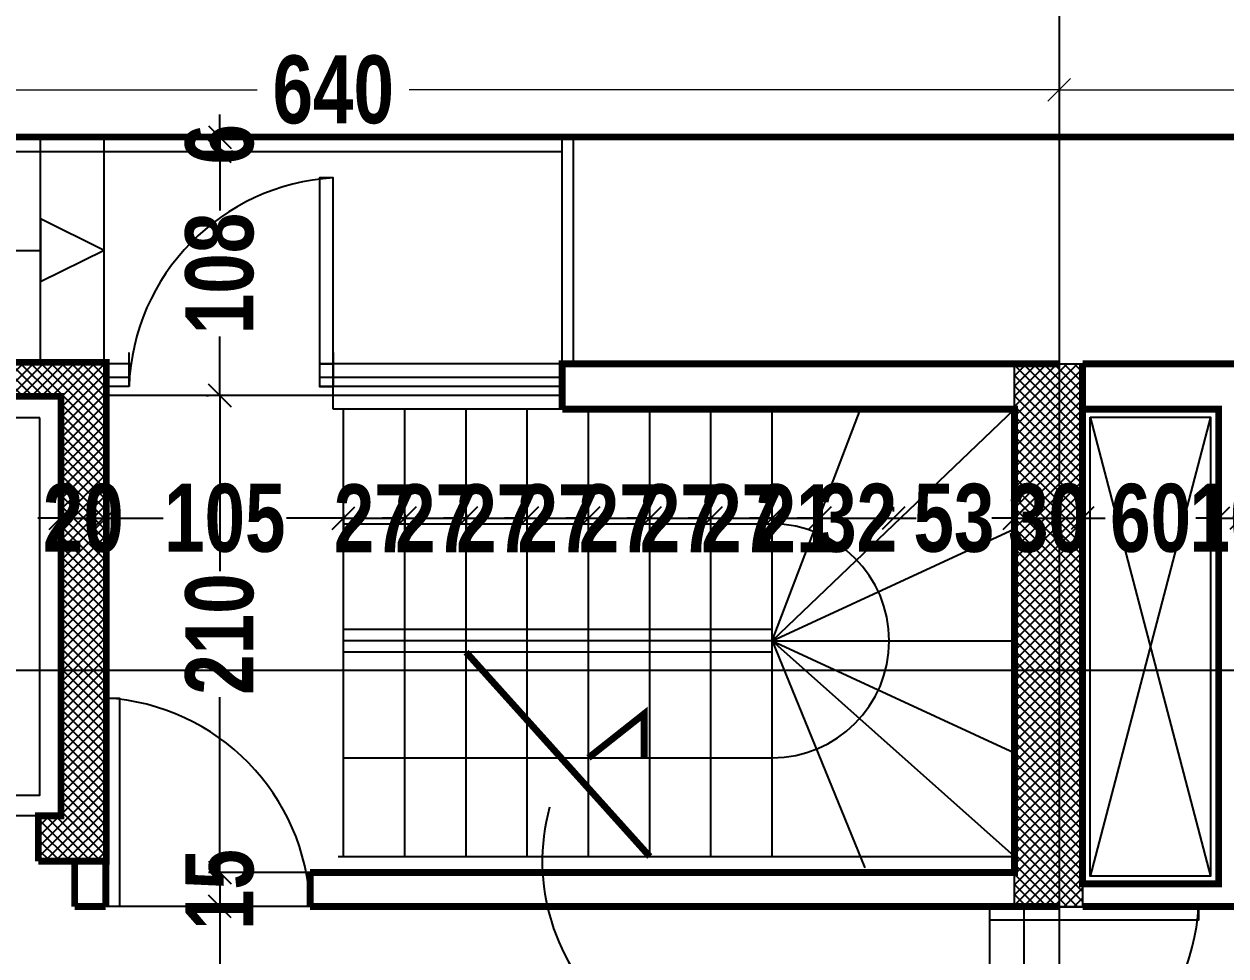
# Model space of a CAD drawing. Extents: x 285329 to 658348, y -83126 to -16980.
# Drawn here: x 337257 to 337787, y -39584 to -39173 of the extents above; entities that cross this region are included whole.
import ezdxf

# ---------------------------------------------------------------- set-up
doc = ezdxf.new("R2010")
doc.units = 0
doc.layers.get('0').update_dxf_attribs({"linetype": 'CONTINUOUS'})
doc.layers.get('DEFPOINTS').update_dxf_attribs({"color": 9, "linetype": 'CONTINUOUS'})
for name, color, linetype in [('AXIS', 1, 'CONTINUOUS'), ('COLUMN', 5, 'CONTINUOUS'), ('FURNITURE', 4, 'CONTINUOUS'), ('WALL', 7, 'CONTINUOUS'), ('WALL1', 2, 'CONTINUOUS')]:
    doc.layers.add(name, color=color, linetype=linetype)
doc.layers.add('VIS', color=8, linetype='CONTINUOUS', lineweight=18)
doc.styles.add('CITYBLUEPRINT', font='cityb___.ttf', dxfattribs={"width": 0.8})
doc.dimstyles.new('50', dxfattribs={"dimtxt": 30, "dimasz": 10, "dimexe": 5, "dimexo": 6, "dimgap": 5, "dimtad": 0, "dimdec": 0, "dimdsep": 46, "dimtxsty": 'CITYBLUEPRINT', "dimblk1": 'OBLIQUE', "dimblk2": 'OBLIQUE', "dimsah": 1, "dimcen": 0.05, "dimdle": 0.03, "dimclre": 22, "dimclrt": 7, "dimadec": 0, "dimazin": 0, "dimtfac": 1, "dimtdec": 0, "dimtix": 1, "dimtmove": 0, "dimatfit": 3, "dimldrblk": 'OBLIQUE', "dimfxl": 1, "dimtolj": 1, "dimtzin": 0, "dimarcsym": 0})

# ---------------------------------------------------------------- blocks, each defined once
blk = doc.blocks.new('site77')
at = {"layer": 'WALL', "linetype": 'Continuous', "const_width": 3}
blk.add_lwpolyline([(159633.42, -32835.69), (157318.42, -32835.69), (157318.42, -36546.69), (159235.42, -36546.69)], dxfattribs=at)
blk = doc.blocks.new('ST')
at = {"layer": 'WALL', "linetype": 'Continuous'}
for p, q in [((289093.86, -12839.65), (289282.86, -12839.65)), ((289093.86, -12942.85), (289282.86, -12942.85))]:
    blk.add_line(p, q, dxfattribs=at)
at = {"layer": 'WALL', "linetype": 'Continuous', "const_width": 3}
for points in [[(289147.86, -12896.25), (289228.86, -12986.4)], [(289201.86, -12942.85), (289226.39, -12923.44), (289226.39, -12942.85)]]:
    blk.add_lwpolyline(points, dxfattribs=at)
at = {"layer": 'WALL', "linetype": 'Continuous'}
blk.add_arc((289282.86, -12891.25), 51.6, 270, 90, dxfattribs=at)
blk = doc.blocks.new('_Oblique')
at = {"color": 0, "lineweight": -2}
blk.add_line((-0.5, -0.5), (0.5, 0.5), dxfattribs=at)
blk = doc.blocks.new('*D2203')
at = {"layer": 'DEFPOINTS', "color": 0, "linetype": 'Continuous', "lineweight": 5, "transparency": 16777216}
for p in [(328671.29, -10833.2), (328671.29, -10833.2), (328030.97, -10845.64)]:
    blk.add_point(p, dxfattribs=at)
at = {"layer": 'VIS', "color": 22, "linetype": 'Continuous', "lineweight": -2, "transparency": 16777216}
for p, q in [((328030.97, -10839.64), (328030.97, -10828.2)), ((328671.29, -10827.2), (328671.29, -10828.2))]:
    blk.add_line(p, q, dxfattribs=at)
at = {"layer": 'VIS', "color": 24, "linetype": 'Continuous', "lineweight": -2, "transparency": 16777216}
for p, q in [((328030.94, -10833.2), (328317.63, -10833.2)), ((328671.32, -10833.2), (328384.62, -10833.2))]:
    blk.add_line(p, q, dxfattribs=at)
at = {"layer": 'VIS', "color": 24, "linetype": 'Continuous', "lineweight": -2, "transparency": 16777216, "xscale": 10, "yscale": 10, "zscale": 10, "rotation": 180}
blk.add_blockref('_Oblique', (328030.97, -10833.2), dxfattribs=at)
at = {"layer": 'VIS', "color": 24, "linetype": 'Continuous', "lineweight": -2, "transparency": 16777216, "xscale": 10, "yscale": 10, "zscale": 10}
blk.add_blockref('_Oblique', (328671.29, -10833.2), dxfattribs=at)
at = {"layer": 'VIS', "color": 30, "linetype": 'Continuous', "lineweight": 5, "transparency": 16777216, "insert": (328351.13, -10833.2), "char_height": 30, "attachment_point": 5, "style": 'CITYBLUEPRINT'}
blk.add_mtext('\\A1;640', dxfattribs=at)
blk = doc.blocks.new('*D2204')
at = {"layer": 'DEFPOINTS', "color": 0, "linetype": 'Continuous', "lineweight": 5, "transparency": 16777216}
for p in [(328671.29, -10833.2), (329123.76, -10833.2), (329123.76, -10833.2)]:
    blk.add_point(p, dxfattribs=at)
at = {"layer": 'VIS', "color": 22, "linetype": 'Continuous', "lineweight": -2, "transparency": 16777216}
for p, q in [((328671.29, -10827.2), (328671.29, -10828.2)), ((329123.76, -10827.2), (329123.76, -10828.2))]:
    blk.add_line(p, q, dxfattribs=at)
at = {"layer": 'VIS', "color": 24, "linetype": 'Continuous', "lineweight": -2, "transparency": 16777216}
for p, q in [((328671.26, -10833.2), (328866.66, -10833.2)), ((329123.79, -10833.2), (328928.39, -10833.2))]:
    blk.add_line(p, q, dxfattribs=at)
at = {"layer": 'VIS', "color": 24, "linetype": 'Continuous', "lineweight": -2, "transparency": 16777216, "xscale": 10, "yscale": 10, "zscale": 10, "rotation": 180}
blk.add_blockref('_Oblique', (328671.29, -10833.2), dxfattribs=at)
at = {"layer": 'VIS', "color": 24, "linetype": 'Continuous', "lineweight": -2, "transparency": 16777216, "xscale": 10, "yscale": 10, "zscale": 10}
blk.add_blockref('_Oblique', (329123.76, -10833.2), dxfattribs=at)
at = {"layer": 'VIS', "color": 30, "linetype": 'Continuous', "lineweight": 5, "transparency": 16777216, "insert": (328897.52, -10833.2), "char_height": 30, "attachment_point": 5, "style": 'CITYBLUEPRINT'}
blk.add_mtext('\\A1;452', dxfattribs=at)
blk = doc.blocks.new('*D2255')
at = {"layer": 'DEFPOINTS', "color": 0, "linetype": 'Continuous', "lineweight": 5, "transparency": 16777216}
for p in [(337343.37, -39223.08), (337343.37, -39229.42), (337343.62, -39229.42)]:
    blk.add_point(p, dxfattribs=at)
at = {"layer": 'VIS', "color": 0, "linetype": 'Continuous', "lineweight": -2, "transparency": 16777216}
for p, q in [((337343.62, -39223.08), (337343.62, -39213.08)), ((337343.62, -39223.08), (337343.62, -39229.42)), ((337343.62, -39229.42), (337343.62, -39239.42))]:
    blk.add_line(p, q, dxfattribs=at)
at = {"layer": 'VIS', "color": 22, "linetype": 'Continuous', "lineweight": -2, "transparency": 16777216}
for p, q in [((337349.37, -39223.08), (337348.62, -39223.08)), ((337349.37, -39229.42), (337348.62, -39229.42))]:
    blk.add_line(p, q, dxfattribs=at)
at = {"layer": 'VIS', "color": 0, "linetype": 'Continuous', "lineweight": -2, "transparency": 16777216, "xscale": 10, "yscale": 10, "zscale": 10}
for p, rotation in [((337343.62, -39223.08), 270), ((337343.62, -39229.42), 90)]:
    blk.add_blockref('_Oblique', p, dxfattribs=dict(at, rotation=rotation))
at = {"layer": 'VIS', "color": 7, "linetype": 'Continuous', "lineweight": 5, "transparency": 16777216, "insert": (337343.62, -39226.25), "char_height": 30, "attachment_point": 5, "rotation": 90, "style": 'CITYBLUEPRINT'}
blk.add_mtext('\\A1;6', dxfattribs=at)
blk = doc.blocks.new('*D2256')
at = {"layer": 'DEFPOINTS', "color": 0, "linetype": 'Continuous', "lineweight": 5, "transparency": 16777216}
for p in [(337343.37, -39229.42), (337343.62, -39337.08), (337343.62, -39337.08)]:
    blk.add_point(p, dxfattribs=at)
at = {"layer": 'VIS', "color": 0, "linetype": 'Continuous', "lineweight": -2, "transparency": 16777216}
for p, q in [((337343.62, -39229.39), (337343.62, -39255.45)), ((337343.62, -39337.11), (337343.62, -39311.06))]:
    blk.add_line(p, q, dxfattribs=at)
at = {"layer": 'VIS', "color": 22, "linetype": 'Continuous', "lineweight": -2, "transparency": 16777216}
for p, q in [((337349.37, -39229.42), (337348.62, -39229.42)), ((337337.62, -39337.08), (337338.62, -39337.08))]:
    blk.add_line(p, q, dxfattribs=at)
at = {"layer": 'VIS', "color": 0, "linetype": 'Continuous', "lineweight": -2, "transparency": 16777216, "xscale": 10, "yscale": 10, "zscale": 10}
for p, rotation in [((337343.62, -39229.42), 90), ((337343.62, -39337.08), 270)]:
    blk.add_blockref('_Oblique', p, dxfattribs=dict(at, rotation=rotation))
at = {"layer": 'VIS', "color": 7, "linetype": 'Continuous', "lineweight": 5, "transparency": 16777216, "insert": (337343.62, -39283.25), "char_height": 30, "attachment_point": 5, "rotation": 90, "style": 'CITYBLUEPRINT'}
blk.add_mtext('\\A1;108', dxfattribs=at)
blk = doc.blocks.new('*D2257')
at = {"layer": 'DEFPOINTS', "color": 0, "linetype": 'Continuous', "lineweight": 5, "transparency": 16777216}
for p in [(337343.62, -39337.08), (337343.62, -39547.51), (337393.61, -39547.51)]:
    blk.add_point(p, dxfattribs=at)
at = {"layer": 'VIS', "color": 22, "linetype": 'Continuous', "lineweight": -2, "transparency": 16777216}
for p, q in [((337337.62, -39337.08), (337338.62, -39337.08)), ((337387.61, -39547.51), (337338.62, -39547.51))]:
    blk.add_line(p, q, dxfattribs=at)
at = {"layer": 'VIS', "color": 0, "linetype": 'Continuous', "lineweight": -2, "transparency": 16777216}
for p, q in [((337343.62, -39337.05), (337343.62, -39414.52)), ((337343.62, -39547.54), (337343.62, -39470.07))]:
    blk.add_line(p, q, dxfattribs=at)
at = {"layer": 'VIS', "color": 0, "linetype": 'Continuous', "lineweight": -2, "transparency": 16777216, "xscale": 10, "yscale": 10, "zscale": 10}
for p, rotation in [((337343.62, -39337.08), 90), ((337343.62, -39547.51), 270)]:
    blk.add_blockref('_Oblique', p, dxfattribs=dict(at, rotation=rotation))
at = {"layer": 'VIS', "color": 7, "linetype": 'Continuous', "lineweight": 5, "transparency": 16777216, "insert": (337343.62, -39442.3), "char_height": 30, "attachment_point": 5, "rotation": 90, "style": 'CITYBLUEPRINT'}
blk.add_mtext('\\A1;210', dxfattribs=at)
blk = doc.blocks.new('*D2258')
at = {"layer": 'DEFPOINTS', "color": 0, "linetype": 'Continuous', "lineweight": 5, "transparency": 16777216}
for p in [(337393.61, -39547.51), (337343.62, -39562.51), (337393.61, -39562.51)]:
    blk.add_point(p, dxfattribs=at)
at = {"layer": 'VIS', "color": 0, "linetype": 'Continuous', "lineweight": -2, "transparency": 16777216}
for p, q in [((337343.62, -39547.51), (337343.62, -39537.51)), ((337343.62, -39547.51), (337343.62, -39562.51)), ((337343.62, -39562.51), (337343.62, -39572.51))]:
    blk.add_line(p, q, dxfattribs=at)
at = {"layer": 'VIS', "color": 22, "linetype": 'Continuous', "lineweight": -2, "transparency": 16777216}
for p, q in [((337387.61, -39547.51), (337338.62, -39547.51)), ((337387.61, -39562.51), (337338.62, -39562.51))]:
    blk.add_line(p, q, dxfattribs=at)
at = {"layer": 'VIS', "color": 0, "linetype": 'Continuous', "lineweight": -2, "transparency": 16777216, "xscale": 10, "yscale": 10, "zscale": 10}
for p, rotation in [((337343.62, -39547.51), 270), ((337343.62, -39562.51), 90)]:
    blk.add_blockref('_Oblique', p, dxfattribs=dict(at, rotation=rotation))
at = {"layer": 'VIS', "color": 7, "linetype": 'Continuous', "lineweight": 5, "transparency": 16777216, "insert": (337343.62, -39555.01), "char_height": 30, "attachment_point": 5, "rotation": 90, "style": 'CITYBLUEPRINT'}
blk.add_mtext('\\A1;15', dxfattribs=at)
blk = doc.blocks.new('*D2259')
at = {"layer": 'DEFPOINTS', "color": 0, "linetype": 'Continuous', "lineweight": 5, "transparency": 16777216}
for p in [(337393.61, -39562.51), (337339.44, -42103.43), (337343.62, -42103.43)]:
    blk.add_point(p, dxfattribs=at)
at = {"layer": 'VIS', "color": 22, "linetype": 'Continuous', "lineweight": -2, "transparency": 16777216}
for p, q in [((337387.61, -39562.51), (337338.62, -39562.51)), ((337345.44, -42103.43), (337348.62, -42103.43))]:
    blk.add_line(p, q, dxfattribs=at)
at = {"layer": 'VIS', "color": 0, "linetype": 'Continuous', "lineweight": -2, "transparency": 16777216}
for p, q in [((337343.62, -39562.48), (337343.62, -40800.14)), ((337343.62, -42103.46), (337343.62, -40865.8))]:
    blk.add_line(p, q, dxfattribs=at)
at = {"layer": 'VIS', "color": 0, "linetype": 'Continuous', "lineweight": -2, "transparency": 16777216, "xscale": 10, "yscale": 10, "zscale": 10}
for p, rotation in [((337343.62, -39562.51), 90), ((337343.62, -42103.43), 270)]:
    blk.add_blockref('_Oblique', p, dxfattribs=dict(at, rotation=rotation))
at = {"layer": 'VIS', "color": 7, "linetype": 'Continuous', "lineweight": 5, "transparency": 16777216, "insert": (337343.62, -40832.97), "char_height": 30, "attachment_point": 5, "rotation": 90, "style": 'CITYBLUEPRINT'}
blk.add_mtext('\\A1;2541', dxfattribs=at)
blk = doc.blocks.new('*D2271')
at = {"layer": 'DEFPOINTS', "color": 0, "linetype": 'Continuous', "lineweight": 5, "transparency": 16777216}
for p in [(337273.45, -39389.59), (337293.45, -39389.59), (337293.45, -39391.24)]:
    blk.add_point(p, dxfattribs=at)
at = {"layer": 'VIS', "color": 0, "linetype": 'Continuous', "lineweight": -2, "transparency": 16777216}
for p, q in [((337273.45, -39391.24), (337263.45, -39391.24)), ((337273.45, -39391.24), (337293.45, -39391.24)), ((337293.45, -39391.24), (337303.45, -39391.24))]:
    blk.add_line(p, q, dxfattribs=at)
at = {"layer": 'VIS', "color": 22, "linetype": 'Continuous', "lineweight": -2, "transparency": 16777216}
for p, q in [((337273.45, -39395.59), (337273.45, -39396.24)), ((337293.45, -39395.59), (337293.45, -39396.24))]:
    blk.add_line(p, q, dxfattribs=at)
at = {"layer": 'VIS', "color": 0, "linetype": 'Continuous', "lineweight": -2, "transparency": 16777216, "xscale": 10, "yscale": 10, "zscale": 10}
blk.add_blockref('_Oblique', (337273.45, -39391.24), dxfattribs=at)
at = {"layer": 'VIS', "color": 0, "linetype": 'Continuous', "lineweight": -2, "transparency": 16777216, "xscale": 10, "yscale": 10, "zscale": 10, "rotation": 180}
blk.add_blockref('_Oblique', (337293.45, -39391.24), dxfattribs=at)
at = {"layer": 'VIS', "color": 7, "linetype": 'Continuous', "lineweight": 5, "transparency": 16777216, "insert": (337283.45, -39391.24), "char_height": 30, "attachment_point": 5, "style": 'CITYBLUEPRINT'}
blk.add_mtext('\\A1;20', dxfattribs=at)
blk = doc.blocks.new('*D2272')
at = {"layer": 'DEFPOINTS', "color": 0, "linetype": 'Continuous', "lineweight": 5, "transparency": 16777216}
for p in [(337398.24, -39383.4), (337293.45, -39389.59), (337398.24, -39391.24)]:
    blk.add_point(p, dxfattribs=at)
at = {"layer": 'VIS', "color": 0, "linetype": 'Continuous', "lineweight": -2, "transparency": 16777216}
for p, q in [((337293.42, -39391.24), (337318.7, -39391.24)), ((337398.27, -39391.24), (337372.99, -39391.24))]:
    blk.add_line(p, q, dxfattribs=at)
at = {"layer": 'VIS', "color": 22, "linetype": 'Continuous', "lineweight": -2, "transparency": 16777216}
for p, q in [((337398.24, -39389.4), (337398.24, -39396.24)), ((337293.45, -39395.59), (337293.45, -39396.24))]:
    blk.add_line(p, q, dxfattribs=at)
at = {"layer": 'VIS', "color": 0, "linetype": 'Continuous', "lineweight": -2, "transparency": 16777216, "xscale": 10, "yscale": 10, "zscale": 10, "rotation": 180}
blk.add_blockref('_Oblique', (337293.45, -39391.24), dxfattribs=at)
at = {"layer": 'VIS', "color": 0, "linetype": 'Continuous', "lineweight": -2, "transparency": 16777216, "xscale": 10, "yscale": 10, "zscale": 10}
blk.add_blockref('_Oblique', (337398.24, -39391.24), dxfattribs=at)
at = {"layer": 'VIS', "color": 7, "linetype": 'Continuous', "lineweight": 5, "transparency": 16777216, "insert": (337345.84, -39391.24), "char_height": 30, "attachment_point": 5, "style": 'CITYBLUEPRINT'}
blk.add_mtext('\\A1;105', dxfattribs=at)
blk = doc.blocks.new('*D2273')
at = {"layer": 'DEFPOINTS', "color": 0, "linetype": 'Continuous', "lineweight": 5, "transparency": 16777216}
for p in [(337398.24, -39383.4), (337425.24, -39383.4), (337425.24, -39391.24)]:
    blk.add_point(p, dxfattribs=at)
at = {"layer": 'VIS', "color": 0, "linetype": 'Continuous', "lineweight": -2, "transparency": 16777216}
for p, q in [((337398.24, -39391.24), (337388.24, -39391.24)), ((337398.24, -39391.24), (337425.24, -39391.24)), ((337425.24, -39391.24), (337435.24, -39391.24))]:
    blk.add_line(p, q, dxfattribs=at)
at = {"layer": 'VIS', "color": 22, "linetype": 'Continuous', "lineweight": -2, "transparency": 16777216}
for p, q in [((337398.24, -39389.4), (337398.24, -39396.24)), ((337425.24, -39389.4), (337425.24, -39396.24))]:
    blk.add_line(p, q, dxfattribs=at)
at = {"layer": 'VIS', "color": 0, "linetype": 'Continuous', "lineweight": -2, "transparency": 16777216, "xscale": 10, "yscale": 10, "zscale": 10}
blk.add_blockref('_Oblique', (337398.24, -39391.24), dxfattribs=at)
at = {"layer": 'VIS', "color": 0, "linetype": 'Continuous', "lineweight": -2, "transparency": 16777216, "xscale": 10, "yscale": 10, "zscale": 10, "rotation": 180}
blk.add_blockref('_Oblique', (337425.24, -39391.24), dxfattribs=at)
at = {"layer": 'VIS', "color": 7, "linetype": 'Continuous', "lineweight": 5, "transparency": 16777216, "insert": (337411.74, -39391.24), "char_height": 30, "attachment_point": 5, "style": 'CITYBLUEPRINT'}
blk.add_mtext('\\A1;27', dxfattribs=at)
blk = doc.blocks.new('*D2274')
at = {"layer": 'DEFPOINTS', "color": 0, "linetype": 'Continuous', "lineweight": 5, "transparency": 16777216}
for p in [(337425.24, -39383.4), (337452.24, -39383.4), (337452.24, -39391.24)]:
    blk.add_point(p, dxfattribs=at)
at = {"layer": 'VIS', "color": 0, "linetype": 'Continuous', "lineweight": -2, "transparency": 16777216}
for p, q in [((337425.24, -39391.24), (337415.24, -39391.24)), ((337425.24, -39391.24), (337452.24, -39391.24)), ((337452.24, -39391.24), (337462.24, -39391.24))]:
    blk.add_line(p, q, dxfattribs=at)
at = {"layer": 'VIS', "color": 22, "linetype": 'Continuous', "lineweight": -2, "transparency": 16777216}
for p, q in [((337425.24, -39389.4), (337425.24, -39396.24)), ((337452.24, -39389.4), (337452.24, -39396.24))]:
    blk.add_line(p, q, dxfattribs=at)
at = {"layer": 'VIS', "color": 0, "linetype": 'Continuous', "lineweight": -2, "transparency": 16777216, "xscale": 10, "yscale": 10, "zscale": 10}
blk.add_blockref('_Oblique', (337425.24, -39391.24), dxfattribs=at)
at = {"layer": 'VIS', "color": 0, "linetype": 'Continuous', "lineweight": -2, "transparency": 16777216, "xscale": 10, "yscale": 10, "zscale": 10, "rotation": 180}
blk.add_blockref('_Oblique', (337452.24, -39391.24), dxfattribs=at)
at = {"layer": 'VIS', "color": 7, "linetype": 'Continuous', "lineweight": 5, "transparency": 16777216, "insert": (337438.74, -39391.24), "char_height": 30, "attachment_point": 5, "style": 'CITYBLUEPRINT'}
blk.add_mtext('\\A1;27', dxfattribs=at)
blk = doc.blocks.new('*D2275')
at = {"layer": 'DEFPOINTS', "color": 0, "linetype": 'Continuous', "lineweight": 5, "transparency": 16777216}
for p in [(337452.24, -39383.4), (337479.24, -39391.24), (337479.24, -39393.7)]:
    blk.add_point(p, dxfattribs=at)
at = {"layer": 'VIS', "color": 22, "linetype": 'Continuous', "lineweight": -2, "transparency": 16777216}
for p, q in [((337479.24, -39387.7), (337479.24, -39386.24)), ((337452.24, -39389.4), (337452.24, -39396.24))]:
    blk.add_line(p, q, dxfattribs=at)
at = {"layer": 'VIS', "color": 0, "linetype": 'Continuous', "lineweight": -2, "transparency": 16777216}
for p, q in [((337452.24, -39391.24), (337442.24, -39391.24)), ((337452.24, -39391.24), (337479.24, -39391.24)), ((337479.24, -39391.24), (337489.24, -39391.24))]:
    blk.add_line(p, q, dxfattribs=at)
at = {"layer": 'VIS', "color": 0, "linetype": 'Continuous', "lineweight": -2, "transparency": 16777216, "xscale": 10, "yscale": 10, "zscale": 10}
blk.add_blockref('_Oblique', (337452.24, -39391.24), dxfattribs=at)
at = {"layer": 'VIS', "color": 0, "linetype": 'Continuous', "lineweight": -2, "transparency": 16777216, "xscale": 10, "yscale": 10, "zscale": 10, "rotation": 180}
blk.add_blockref('_Oblique', (337479.24, -39391.24), dxfattribs=at)
at = {"layer": 'VIS', "color": 7, "linetype": 'Continuous', "lineweight": 5, "transparency": 16777216, "insert": (337465.74, -39391.24), "char_height": 30, "attachment_point": 5, "style": 'CITYBLUEPRINT'}
blk.add_mtext('\\A1;27', dxfattribs=at)
blk = doc.blocks.new('*D2276')
at = {"layer": 'DEFPOINTS', "color": 0, "linetype": 'Continuous', "lineweight": 5, "transparency": 16777216}
for p in [(337506.24, -39391.24), (337479.24, -39393.7), (337506.24, -39393.7)]:
    blk.add_point(p, dxfattribs=at)
at = {"layer": 'VIS', "color": 22, "linetype": 'Continuous', "lineweight": -2, "transparency": 16777216}
for p, q in [((337479.24, -39387.7), (337479.24, -39386.24)), ((337506.24, -39387.7), (337506.24, -39386.24))]:
    blk.add_line(p, q, dxfattribs=at)
at = {"layer": 'VIS', "color": 0, "linetype": 'Continuous', "lineweight": -2, "transparency": 16777216}
for p, q in [((337479.24, -39391.24), (337469.24, -39391.24)), ((337479.24, -39391.24), (337506.24, -39391.24)), ((337506.24, -39391.24), (337516.24, -39391.24))]:
    blk.add_line(p, q, dxfattribs=at)
at = {"layer": 'VIS', "color": 0, "linetype": 'Continuous', "lineweight": -2, "transparency": 16777216, "xscale": 10, "yscale": 10, "zscale": 10}
blk.add_blockref('_Oblique', (337479.24, -39391.24), dxfattribs=at)
at = {"layer": 'VIS', "color": 0, "linetype": 'Continuous', "lineweight": -2, "transparency": 16777216, "xscale": 10, "yscale": 10, "zscale": 10, "rotation": 180}
blk.add_blockref('_Oblique', (337506.24, -39391.24), dxfattribs=at)
at = {"layer": 'VIS', "color": 7, "linetype": 'Continuous', "lineweight": 5, "transparency": 16777216, "insert": (337492.74, -39391.24), "char_height": 30, "attachment_point": 5, "style": 'CITYBLUEPRINT'}
blk.add_mtext('\\A1;27', dxfattribs=at)
blk = doc.blocks.new('*D2277')
at = {"layer": 'DEFPOINTS', "color": 0, "linetype": 'Continuous', "lineweight": 5, "transparency": 16777216}
for p in [(337533.24, -39391.24), (337506.24, -39393.7), (337533.24, -39393.7)]:
    blk.add_point(p, dxfattribs=at)
at = {"layer": 'VIS', "color": 22, "linetype": 'Continuous', "lineweight": -2, "transparency": 16777216}
for p, q in [((337506.24, -39387.7), (337506.24, -39386.24)), ((337533.24, -39387.7), (337533.24, -39386.24))]:
    blk.add_line(p, q, dxfattribs=at)
at = {"layer": 'VIS', "color": 0, "linetype": 'Continuous', "lineweight": -2, "transparency": 16777216}
for p, q in [((337506.24, -39391.24), (337496.24, -39391.24)), ((337506.24, -39391.24), (337533.24, -39391.24)), ((337533.24, -39391.24), (337543.24, -39391.24))]:
    blk.add_line(p, q, dxfattribs=at)
at = {"layer": 'VIS', "color": 0, "linetype": 'Continuous', "lineweight": -2, "transparency": 16777216, "xscale": 10, "yscale": 10, "zscale": 10}
blk.add_blockref('_Oblique', (337506.24, -39391.24), dxfattribs=at)
at = {"layer": 'VIS', "color": 0, "linetype": 'Continuous', "lineweight": -2, "transparency": 16777216, "xscale": 10, "yscale": 10, "zscale": 10, "rotation": 180}
blk.add_blockref('_Oblique', (337533.24, -39391.24), dxfattribs=at)
at = {"layer": 'VIS', "color": 7, "linetype": 'Continuous', "lineweight": 5, "transparency": 16777216, "insert": (337519.74, -39391.24), "char_height": 30, "attachment_point": 5, "style": 'CITYBLUEPRINT'}
blk.add_mtext('\\A1;27', dxfattribs=at)
blk = doc.blocks.new('*D2278')
at = {"layer": 'DEFPOINTS', "color": 0, "linetype": 'Continuous', "lineweight": 5, "transparency": 16777216}
for p in [(337560.24, -39391.24), (337533.24, -39393.7), (337560.24, -39393.7)]:
    blk.add_point(p, dxfattribs=at)
at = {"layer": 'VIS', "color": 22, "linetype": 'Continuous', "lineweight": -2, "transparency": 16777216}
for p, q in [((337533.24, -39387.7), (337533.24, -39386.24)), ((337560.24, -39387.7), (337560.24, -39386.24))]:
    blk.add_line(p, q, dxfattribs=at)
at = {"layer": 'VIS', "color": 0, "linetype": 'Continuous', "lineweight": -2, "transparency": 16777216}
for p, q in [((337533.24, -39391.24), (337523.24, -39391.24)), ((337533.24, -39391.24), (337560.24, -39391.24)), ((337560.24, -39391.24), (337570.24, -39391.24))]:
    blk.add_line(p, q, dxfattribs=at)
at = {"layer": 'VIS', "color": 0, "linetype": 'Continuous', "lineweight": -2, "transparency": 16777216, "xscale": 10, "yscale": 10, "zscale": 10}
blk.add_blockref('_Oblique', (337533.24, -39391.24), dxfattribs=at)
at = {"layer": 'VIS', "color": 0, "linetype": 'Continuous', "lineweight": -2, "transparency": 16777216, "xscale": 10, "yscale": 10, "zscale": 10, "rotation": 180}
blk.add_blockref('_Oblique', (337560.24, -39391.24), dxfattribs=at)
at = {"layer": 'VIS', "color": 7, "linetype": 'Continuous', "lineweight": 5, "transparency": 16777216, "insert": (337546.74, -39391.24), "char_height": 30, "attachment_point": 5, "style": 'CITYBLUEPRINT'}
blk.add_mtext('\\A1;27', dxfattribs=at)
blk = doc.blocks.new('*D2279')
at = {"layer": 'DEFPOINTS', "color": 0, "linetype": 'Continuous', "lineweight": 5, "transparency": 16777216}
for p in [(337587.24, -39391.24), (337560.24, -39393.7), (337587.24, -39393.7)]:
    blk.add_point(p, dxfattribs=at)
at = {"layer": 'VIS', "color": 22, "linetype": 'Continuous', "lineweight": -2, "transparency": 16777216}
for p, q in [((337560.24, -39387.7), (337560.24, -39386.24)), ((337587.24, -39387.7), (337587.24, -39386.24))]:
    blk.add_line(p, q, dxfattribs=at)
at = {"layer": 'VIS', "color": 0, "linetype": 'Continuous', "lineweight": -2, "transparency": 16777216}
for p, q in [((337560.24, -39391.24), (337550.24, -39391.24)), ((337560.24, -39391.24), (337587.24, -39391.24)), ((337587.24, -39391.24), (337597.24, -39391.24))]:
    blk.add_line(p, q, dxfattribs=at)
at = {"layer": 'VIS', "color": 0, "linetype": 'Continuous', "lineweight": -2, "transparency": 16777216, "xscale": 10, "yscale": 10, "zscale": 10}
blk.add_blockref('_Oblique', (337560.24, -39391.24), dxfattribs=at)
at = {"layer": 'VIS', "color": 0, "linetype": 'Continuous', "lineweight": -2, "transparency": 16777216, "xscale": 10, "yscale": 10, "zscale": 10, "rotation": 180}
blk.add_blockref('_Oblique', (337587.24, -39391.24), dxfattribs=at)
at = {"layer": 'VIS', "color": 7, "linetype": 'Continuous', "lineweight": 5, "transparency": 16777216, "insert": (337573.74, -39391.24), "char_height": 30, "attachment_point": 5, "style": 'CITYBLUEPRINT'}
blk.add_mtext('\\A1;27', dxfattribs=at)
blk = doc.blocks.new('*D2280')
at = {"layer": 'DEFPOINTS', "color": 0, "linetype": 'Continuous', "lineweight": 5, "transparency": 16777216}
for p in [(337608.27, -39390.07), (337608.27, -39391.24), (337587.24, -39393.7)]:
    blk.add_point(p, dxfattribs=at)
at = {"layer": 'VIS', "color": 22, "linetype": 'Continuous', "lineweight": -2, "transparency": 16777216}
for p, q in [((337587.24, -39387.7), (337587.24, -39386.24)), ((337608.27, -39396.07), (337608.27, -39396.24))]:
    blk.add_line(p, q, dxfattribs=at)
at = {"layer": 'VIS', "color": 0, "linetype": 'Continuous', "lineweight": -2, "transparency": 16777216}
for p, q in [((337587.24, -39391.24), (337577.24, -39391.24)), ((337587.24, -39391.24), (337608.27, -39391.24)), ((337608.27, -39391.24), (337618.27, -39391.24))]:
    blk.add_line(p, q, dxfattribs=at)
at = {"layer": 'VIS', "color": 0, "linetype": 'Continuous', "lineweight": -2, "transparency": 16777216, "xscale": 10, "yscale": 10, "zscale": 10}
blk.add_blockref('_Oblique', (337587.24, -39391.24), dxfattribs=at)
at = {"layer": 'VIS', "color": 0, "linetype": 'Continuous', "lineweight": -2, "transparency": 16777216, "xscale": 10, "yscale": 10, "zscale": 10, "rotation": 180}
blk.add_blockref('_Oblique', (337608.27, -39391.24), dxfattribs=at)
at = {"layer": 'VIS', "color": 7, "linetype": 'Continuous', "lineweight": 5, "transparency": 16777216, "insert": (337597.75, -39391.24), "char_height": 30, "attachment_point": 5, "style": 'CITYBLUEPRINT'}
blk.add_mtext('\\A1;21', dxfattribs=at)
blk = doc.blocks.new('*D2281')
at = {"layer": 'DEFPOINTS', "color": 0, "linetype": 'Continuous', "lineweight": 5, "transparency": 16777216}
for p in [(337608.27, -39390.07), (337640.67, -39391.24), (337640.67, -39394.19)]:
    blk.add_point(p, dxfattribs=at)
at = {"layer": 'VIS', "color": 22, "linetype": 'Continuous', "lineweight": -2, "transparency": 16777216}
for p, q in [((337640.67, -39388.19), (337640.67, -39386.24)), ((337608.27, -39396.07), (337608.27, -39396.24))]:
    blk.add_line(p, q, dxfattribs=at)
at = {"layer": 'VIS', "color": 0, "linetype": 'Continuous', "lineweight": -2, "transparency": 16777216}
for p, q in [((337608.27, -39391.24), (337598.27, -39391.24)), ((337608.27, -39391.24), (337640.67, -39391.24)), ((337640.67, -39391.24), (337650.67, -39391.24))]:
    blk.add_line(p, q, dxfattribs=at)
at = {"layer": 'VIS', "color": 0, "linetype": 'Continuous', "lineweight": -2, "transparency": 16777216, "xscale": 10, "yscale": 10, "zscale": 10}
blk.add_blockref('_Oblique', (337608.27, -39391.24), dxfattribs=at)
at = {"layer": 'VIS', "color": 0, "linetype": 'Continuous', "lineweight": -2, "transparency": 16777216, "xscale": 10, "yscale": 10, "zscale": 10, "rotation": 180}
blk.add_blockref('_Oblique', (337640.67, -39391.24), dxfattribs=at)
at = {"layer": 'VIS', "color": 7, "linetype": 'Continuous', "lineweight": 5, "transparency": 16777216, "insert": (337624.47, -39391.24), "char_height": 30, "attachment_point": 5, "style": 'CITYBLUEPRINT'}
blk.add_mtext('\\A1;32', dxfattribs=at)
blk = doc.blocks.new('*D2282')
at = {"layer": 'DEFPOINTS', "color": 0, "linetype": 'Continuous', "lineweight": 5, "transparency": 16777216}
for p in [(337694.1, -39390.51), (337694.1, -39391.24), (337640.67, -39394.19)]:
    blk.add_point(p, dxfattribs=at)
at = {"layer": 'VIS', "color": 22, "linetype": 'Continuous', "lineweight": -2, "transparency": 16777216}
for p, q in [((337640.67, -39388.19), (337640.67, -39386.24)), ((337694.1, -39396.51), (337694.1, -39396.24))]:
    blk.add_line(p, q, dxfattribs=at)
at = {"layer": 'VIS', "color": 0, "linetype": 'Continuous', "lineweight": -2, "transparency": 16777216}
for p, q in [((337640.64, -39391.24), (337646.26, -39391.24)), ((337694.13, -39391.24), (337688.51, -39391.24))]:
    blk.add_line(p, q, dxfattribs=at)
at = {"layer": 'VIS', "color": 0, "linetype": 'Continuous', "lineweight": -2, "transparency": 16777216, "xscale": 10, "yscale": 10, "zscale": 10, "rotation": 180}
blk.add_blockref('_Oblique', (337640.67, -39391.24), dxfattribs=at)
at = {"layer": 'VIS', "color": 0, "linetype": 'Continuous', "lineweight": -2, "transparency": 16777216, "xscale": 10, "yscale": 10, "zscale": 10}
blk.add_blockref('_Oblique', (337694.1, -39391.24), dxfattribs=at)
at = {"layer": 'VIS', "color": 7, "linetype": 'Continuous', "lineweight": 5, "transparency": 16777216, "insert": (337667.38, -39391.24), "char_height": 30, "attachment_point": 5, "style": 'CITYBLUEPRINT'}
blk.add_mtext('\\A1;53', dxfattribs=at)
blk = doc.blocks.new('*D2283')
at = {"layer": 'DEFPOINTS', "color": 0, "linetype": 'Continuous', "lineweight": 5, "transparency": 16777216}
for p in [(337694.1, -39390.51), (337724.1, -39390.51), (337724.1, -39391.24)]:
    blk.add_point(p, dxfattribs=at)
at = {"layer": 'VIS', "color": 0, "linetype": 'Continuous', "lineweight": -2, "transparency": 16777216}
for p, q in [((337694.1, -39391.24), (337684.1, -39391.24)), ((337694.1, -39391.24), (337724.1, -39391.24)), ((337724.1, -39391.24), (337734.1, -39391.24))]:
    blk.add_line(p, q, dxfattribs=at)
at = {"layer": 'VIS', "color": 22, "linetype": 'Continuous', "lineweight": -2, "transparency": 16777216}
for p, q in [((337694.1, -39396.51), (337694.1, -39396.24)), ((337724.1, -39396.51), (337724.1, -39396.24))]:
    blk.add_line(p, q, dxfattribs=at)
at = {"layer": 'VIS', "color": 0, "linetype": 'Continuous', "lineweight": -2, "transparency": 16777216, "xscale": 10, "yscale": 10, "zscale": 10}
blk.add_blockref('_Oblique', (337694.1, -39391.24), dxfattribs=at)
at = {"layer": 'VIS', "color": 0, "linetype": 'Continuous', "lineweight": -2, "transparency": 16777216, "xscale": 10, "yscale": 10, "zscale": 10, "rotation": 180}
blk.add_blockref('_Oblique', (337724.1, -39391.24), dxfattribs=at)
at = {"layer": 'VIS', "color": 7, "linetype": 'Continuous', "lineweight": 5, "transparency": 16777216, "insert": (337709.1, -39391.24), "char_height": 30, "attachment_point": 5, "style": 'CITYBLUEPRINT'}
blk.add_mtext('\\A1;30', dxfattribs=at)
blk = doc.blocks.new('*D2284')
at = {"layer": 'DEFPOINTS', "color": 0, "linetype": 'Continuous', "lineweight": 5, "transparency": 16777216}
for p in [(337724.1, -39390.51), (337784.1, -39391.24), (337784.1, -39393.16)]:
    blk.add_point(p, dxfattribs=at)
at = {"layer": 'VIS', "color": 22, "linetype": 'Continuous', "lineweight": -2, "transparency": 16777216}
for p, q in [((337784.1, -39387.16), (337784.1, -39386.24)), ((337724.1, -39396.51), (337724.1, -39396.24))]:
    blk.add_line(p, q, dxfattribs=at)
at = {"layer": 'VIS', "color": 0, "linetype": 'Continuous', "lineweight": -2, "transparency": 16777216}
for p, q in [((337724.07, -39391.24), (337729.16, -39391.24)), ((337784.13, -39391.24), (337779.03, -39391.24))]:
    blk.add_line(p, q, dxfattribs=at)
at = {"layer": 'VIS', "color": 0, "linetype": 'Continuous', "lineweight": -2, "transparency": 16777216, "xscale": 10, "yscale": 10, "zscale": 10, "rotation": 180}
blk.add_blockref('_Oblique', (337724.1, -39391.24), dxfattribs=at)
at = {"layer": 'VIS', "color": 0, "linetype": 'Continuous', "lineweight": -2, "transparency": 16777216, "xscale": 10, "yscale": 10, "zscale": 10}
blk.add_blockref('_Oblique', (337784.1, -39391.24), dxfattribs=at)
at = {"layer": 'VIS', "color": 7, "linetype": 'Continuous', "lineweight": 5, "transparency": 16777216, "insert": (337754.1, -39391.24), "char_height": 30, "attachment_point": 5, "style": 'CITYBLUEPRINT'}
blk.add_mtext('\\A1;60', dxfattribs=at)
blk = doc.blocks.new('*D2285')
at = {"layer": 'DEFPOINTS', "color": 0, "linetype": 'Continuous', "lineweight": 5, "transparency": 16777216}
for p in [(337794.1, -39391.24), (337784.1, -39393.16), (337794.1, -39393.16)]:
    blk.add_point(p, dxfattribs=at)
at = {"layer": 'VIS', "color": 22, "linetype": 'Continuous', "lineweight": -2, "transparency": 16777216}
for p, q in [((337784.1, -39387.16), (337784.1, -39386.24)), ((337794.1, -39387.16), (337794.1, -39386.24))]:
    blk.add_line(p, q, dxfattribs=at)
at = {"layer": 'VIS', "color": 0, "linetype": 'Continuous', "lineweight": -2, "transparency": 16777216}
for p, q in [((337784.1, -39391.24), (337774.1, -39391.24)), ((337784.1, -39391.24), (337794.1, -39391.24)), ((337794.1, -39391.24), (337804.1, -39391.24))]:
    blk.add_line(p, q, dxfattribs=at)
at = {"layer": 'VIS', "color": 0, "linetype": 'Continuous', "lineweight": -2, "transparency": 16777216, "xscale": 10, "yscale": 10, "zscale": 10}
blk.add_blockref('_Oblique', (337784.1, -39391.24), dxfattribs=at)
at = {"layer": 'VIS', "color": 0, "linetype": 'Continuous', "lineweight": -2, "transparency": 16777216, "xscale": 10, "yscale": 10, "zscale": 10, "rotation": 180}
blk.add_blockref('_Oblique', (337794.1, -39391.24), dxfattribs=at)
at = {"layer": 'VIS', "color": 7, "linetype": 'Continuous', "lineweight": 5, "transparency": 16777216, "insert": (337789.1, -39391.24), "char_height": 30, "attachment_point": 5, "style": 'CITYBLUEPRINT'}
blk.add_mtext('\\A1;10', dxfattribs=at)
blk = doc.blocks.new('huy')
at = {"layer": 'AXIS'}
h = blk.add_hatch(dxfattribs=at)
h.set_pattern_fill('ANSI37', color=256, style=0)
h.set_pattern_definition([(45, (-12919.7087, 458.9356), (-2.24506403, 2.24506403), []), (135, (-12919.7087, 458.9356), (-2.24506403, -2.24506403), [])])
h.paths.add_polyline_path([(322259.9, -40340.58), (322280.3, -40340.58), (322280.3, -40155.5), (322259.9, -40155.5)], flags=17)
h.paths.add_polyline_path([(322259.9, -40340.58), (322259.9, -40360.58), (322374.96, -40360.58), (322374.96, -40340.58)])
h.paths.add_polyline_path([(322259.9, -40140.5), (322259.9, -40155.5), (322500, -40155.5), (322500, -40340.58), (322490, -40340.58), (322490, -40360.58), (322520, -40360.58), (322520, -40140.5)])
at = {"layer": 'FURNITURE'}
blk.add_line((322490, -40340.58), (322374.96, -40340.58), dxfattribs=at)
at = {"layer": 'FURNITURE', "ltscale": 3}
for points in [[(322490.61, -40165), (322314.88, -40165), (322314.88, -40331.45), (322490.61, -40331.45)], [(322311.5, -40311.6), (322286.23, -40311.6), (322286.23, -40192.66), (322311.5, -40192.66)]]:
    blk.add_lwpolyline(points, close=True, dxfattribs=at)
at = {"layer": 'WALL', "ltscale": 3}
blk.add_line((322259.9, -40140.5), (322424.96, -40140.5), dxfattribs=at)
blk.add_line((322259.9, -40140.5), (322424.96, -40140.5), dxfattribs=at)
blk.add_line((322259.9, -40140.5), (322424.96, -40140.5), dxfattribs=at)
at = {"layer": 'WALL', "linetype": 'Continuous', "const_width": 3}
for points in [[(322374.96, -40360.58), (322259.9, -40360.58), (322259.9, -40140.5), (322484.96, -40140.5)], [(322259.9, -40140.5), (322424.96, -40140.5)], [(322259.9, -40140.5), (322424.96, -40140.5)], [(322484.96, -40140.5), (322520, -40140.5), (322520, -40360.58), (322490, -40360.58)], [(322490, -40340.58), (322500, -40340.58), (322500, -40155.5), (322280.3, -40155.5), (322280.3, -40340.58), (322374.96, -40340.58)], [(322374.96, -40340.58), (322374.96, -40360.58)], [(322490, -40340.58), (322490, -40360.58)], [(322500, -40340.58), (322490, -40340.58), (322490, -40360.58)]]:
    blk.add_lwpolyline(points, dxfattribs=at)
blk = doc.blocks.new('cbcb')
at = {"layer": 'AXIS'}
for p, q in [((328671.27, -10741.78), (328670.74, -14326.06)), ((327244.25, -11089.2), (329571.96, -11089.2))]:
    blk.add_line(p, q, dxfattribs=at)
at = {"layer": 'VIS', "linetype": 'Continuous', "lineweight": 5}
for base, p1, p2, picture, middle in [((328671.29, -10833.2), (328030.97, -10845.64), (328671.29, -10833.2), '*D2203', (328351.13, -10833.2)), ((329123.76, -10833.2), (328671.29, -10833.2), (329123.76, -10833.2), '*D2204', (328897.52, -10833.2))]:
    dim = blk.add_linear_dim(base=base, p1=p1, p2=p2, dimstyle='50', override={"dimtmove": 1}, dxfattribs=at)
    dim.commit()
    dim.dimension.update_dxf_attribs({"geometry": picture, "text_midpoint": middle})

msp = doc.modelspace()

# ---------------------------------------------------------------- hatches: boundary and pattern name
at = {"layer": 'AXIS'}
h = msp.add_hatch(dxfattribs=at)
h.set_pattern_fill('ANSI37', color=256, style=0)
h.set_pattern_definition([(45, (57207.1016, -19165.413), (-2.24506403, 2.24506403), []), (135, (57207.1016, -19165.413), (-2.24506403, -2.24506403), [])])
h.paths.add_polyline_path([(337694.1, -39562.78), (337694.1, -39323.08), (337724.1, -39323.08), (337724.1, -39562.78)])

# ---------------------------------------------------------------- linework, layer by layer
for p, q in [((337727.39, -39346.69), (337780.46, -39549.07)), ((337780.46, -39346.69), (337727.39, -39549.07)), ((336449.17, -39458.25), (338614.99, -39458.25))]:
    msp.add_line(p, q, dxfattribs=at)
at = {"layer": 'COLUMN'}
msp.add_lwpolyline([(337694.1, -39562.78), (337694.1, -39323.08), (337724.1, -39323.08), (337724.1, -39562.78)], close=True, dxfattribs=at)
at = {"layer": 'FURNITURE'}
for p, q in [((337264.6, -39323.08), (337264.6, -39223.08)), ((337292.6, -39323.08), (337292.6, -39223.08)), ((337303.61, -39333.08), (337303.61, -39318.08)), ((337303.61, -39333.08), (337303.61, -39318.08)), ((337304.5, -39323.08), (337301.65, -39323.08)), ((337303.61, -39323.08), (337304.5, -39323.08)), ((337393.61, -39323.08), (337387.61, -39323.08)), ((337387.61, -39323.08), (337393.61, -39323.08)), ((337293.48, -39562.51), (337293.48, -39542.51)), ((337293.48, -39562.51), (337293.48, -39542.51)), ((337383.48, -39562.51), (337296.67, -39562.51)), ((337683.29, -39562.51), (337775.26, -39562.51))]:
    msp.add_line(p, q, dxfattribs=at)
at = {"layer": 'FURNITURE', "ltscale": 3}
for p, q in [((337304.5, -39323.08), (337292.6, -39323.08)), ((337304.5, -39323.08), (337292.6, -39323.08)), ((337494.62, -39323.08), (337387.61, -39323.08)), ((337494.62, -39323.08), (337387.61, -39323.08)), ((337934.25, -39323.08), (337724.1, -39323.08)), ((337303.84, -39329.08), (337292.6, -39329.08)), ((337303.61, -39333.08), (337292.6, -39333.08)), ((337494.62, -39329.08), (337387.61, -39329.08)), ((337494.62, -39333.08), (337387.61, -39333.08)), ((337494.62, -39329.08), (337393.61, -39329.08)), ((337494.62, -39333.08), (337393.61, -39333.08)), ((337494.62, -39337.08), (337292.6, -39337.08)), ((337494.62, -39337.08), (337393.61, -39337.08)), ((337398.24, -39540.45), (337398.24, -39343.08)), ((337425.24, -39540.45), (337425.24, -39343.08)), ((337452.24, -39540.45), (337452.24, -39343.08)), ((337479.24, -39540.45), (337479.24, -39343.08)), ((337506.24, -39540.45), (337506.24, -39343.08)), ((337533.24, -39540.45), (337533.24, -39343.08)), ((337560.24, -39540.45), (337560.24, -39343.08)), ((337587.24, -39540.45), (337587.24, -39343.08)), ((337694.1, -39343.08), (337587.24, -39445.3)), ((337587.24, -39445.3), (337626.16, -39343.08)), ((337587.24, -39445.3), (337694.1, -39395.91)), ((337587.24, -39440.3), (337398.24, -39440.3)), ((337587.24, -39445.3), (337398.24, -39445.3)), ((337587.24, -39445.3), (337694.1, -39445.3)), ((337694.1, -39540.45), (337587.24, -39445.3)), ((337587.24, -39445.3), (337694.1, -39494.69)), ((337587.24, -39445.3), (337628.07, -39545.45)), ((337587.24, -39450.3), (337398.24, -39450.3))]:
    msp.add_line(p, q, dxfattribs=at)
at = {"layer": 'FURNITURE', "flags": 128}
for points in [[(337393.61, -39333.08), (337393.61, -39241.12), (337387.61, -39241.12), (337387.61, -39333.08), (337393.61, -39333.08)], [(337293.48, -39562.51), (337293.48, -39470.55), (337299.48, -39470.55), (337299.48, -39562.51), (337293.48, -39562.51)], [(337683.29, -39562.51), (337775.26, -39562.51), (337775.26, -39568.51), (337683.29, -39568.51), (337683.29, -39562.51)]]:
    msp.add_lwpolyline(points, dxfattribs=at)
at = {"layer": 'FURNITURE', "ltscale": 3}
msp.add_lwpolyline([(337395.8, -39540.45), (337694.1, -39540.45), (337694.1, -39343.08), (337393.61, -39343.08)], dxfattribs=at)
at = {"layer": 'FURNITURE'}
for centre, start, end in [((337399.15, -39336.56), 93.3229, 177.9135), ((337287.94, -39565.99), 2.0865, 86.6771), ((337679.81, -39556.97), 272.0865, 356.6771)]:
    msp.add_arc(centre, 95.6, start, end, dxfattribs=at)
at = {"layer": 'FURNITURE', "ltscale": 3}
msp.add_arc((337576.46, -39542.54), 90.6, 164.7511, 229.4256, dxfattribs=at)
at = {"layer": 'VIS', "linetype": 'Continuous', "lineweight": 5}
msp.add_line((337683.29, -39562.51), (337683.29, -39652.51), dxfattribs=at)
at = {"layer": 'WALL', "linetype": 'Continuous'}
for p, q in [((337494.62, -39323.08), (337494.62, -39223.08)), ((337499.62, -39323.08), (337499.62, -39223.08)), ((337292.6, -39273.08), (337264.6, -39259.19)), ((337264.6, -39259.19), (337264.6, -39286.97)), ((337096.6, -39273.08), (337264.6, -39273.08)), ((337292.6, -39273.08), (337264.6, -39286.97)), ((337303.61, -39333.08), (337303.61, -39318.08)), ((337303.61, -39333.08), (337303.61, -39318.08)), ((337393.61, -39343.08), (337393.61, -39323.08)), ((337293.48, -39562.51), (337293.48, -39542.51)), ((337293.48, -39562.51), (337293.48, -39542.51)), ((337683.29, -39808.54), (337683.29, -39562.51)), ((337698.29, -39808.54), (337698.29, -39562.51))]:
    msp.add_line(p, q, dxfattribs=at)
at = {"layer": 'WALL', "ltscale": 3}
for p, q in [((337303.61, -39333.08), (337303.61, -39318.08)), ((337293.48, -39562.51), (337293.48, -39542.51))]:
    msp.add_line(p, q, dxfattribs=at)
at = {"layer": 'WALL', "linetype": 'Continuous'}
for points in [[(337494.62, -39223.08), (337096.6, -39223.08), (337096.6, -39229.42), (337494.62, -39229.42)], [(337727.39, -39346.69), (337780.46, -39346.69), (337780.46, -39549.07), (337727.39, -39549.07)]]:
    msp.add_lwpolyline(points, close=True, dxfattribs=at)
at = {"layer": 'WALL', "linetype": 'Continuous', "const_width": 3}
for points in [[(337714.1, -39323.08), (337494.62, -39323.08)], [(337494.62, -39343.08), (337494.62, -39323.08), (337514.62, -39323.08)], [(337714.1, -39323.08), (337494.62, -39323.08)], [(337494.62, -39343.08), (337494.62, -39323.08), (337514.62, -39323.08)], [(337724.1, -39323.08), (337724.1, -39343.08), (337784.1, -39343.08), (337784.1, -39552.51), (337724.1, -39552.51), (337724.1, -39343.08)], [(337724.1, -39323.08), (337784.1, -39323.08), (337794.1, -39323.08), (337794.1, -39552.51), (337794.1, -39562.51), (337724.1, -39562.51)], [(337383.48, -39547.51), (337694.1, -39547.51), (337694.1, -39343.08), (337494.62, -39343.08)], [(337279.61, -39542.51), (337279.61, -39562.51)], [(337293.29, -39542.51), (337293.29, -39562.51)], [(337293.48, -39542.51), (337293.48, -39562.51)], [(337383.48, -39547.51), (337383.48, -39562.51)], [(337293.29, -39562.51), (337279.61, -39562.51)], [(337383.48, -39562.51), (337714.1, -39562.51)]]:
    msp.add_lwpolyline(points, dxfattribs=at)
at = {"layer": 'WALL1', "linetype": 'ByBlock', "ltscale": 3}
msp.add_line((337393.61, -39318.08), (337393.61, -39333.08), dxfattribs=at)

# ---------------------------------------------------------------- block references
at = {"layer": 'VIS', "linetype": 'Continuous', "lineweight": 5}
for name, p in [('cbcb', (9042.55, -28369.04)), ('huy', (14773.61, 818.07))]:
    msp.add_blockref(name, p, dxfattribs=at)
at = {"layer": 'WALL', "linetype": 'Continuous'}
for name, p in [('site77', (178867.45, -6387.39)), ('ST', (48304.38, -26554.04))]:
    msp.add_blockref(name, p, dxfattribs=at)

# ---------------------------------------------------------------- dimensions: what is measured, and where the dimension line sits
at = {"layer": 'VIS', "linetype": 'Continuous', "lineweight": 5}
dim = msp.add_linear_dim(base=(337343.62, -39229.42), p1=(337343.37, -39223.08), p2=(337343.37, -39229.42), angle=90, dimstyle='50', dxfattribs=at)
dim.commit()
dim.dimension.update_dxf_attribs({"geometry": '*D2255', "text_midpoint": (337343.62, -39226.25)})
for base, p1, p2, picture, middle in [((337343.62, -39337.08), (337343.37, -39229.42), (337343.62, -39337.08), '*D2256', (337343.62, -39283.25)), ((337343.62, -39547.51), (337343.62, -39337.08), (337393.61, -39547.51), '*D2257', (337343.62, -39442.3)), ((337343.62, -39562.51), (337393.61, -39547.51), (337393.61, -39562.51), '*D2258', (337343.62, -39555.01)), ((337343.62, -42103.43), (337393.61, -39562.51), (337339.44, -42103.43), '*D2259', (337343.62, -40832.97))]:
    dim = msp.add_linear_dim(base=base, p1=p1, p2=p2, angle=90, dimstyle='50', override={"dimtmove": 1}, dxfattribs=at)
    dim.commit()
    dim.dimension.update_dxf_attribs({"geometry": picture, "text_midpoint": middle})
for base, p1, p2, picture, middle in [((337293.45, -39391.24), (337273.45, -39389.59), (337293.45, -39389.59), '*D2271', (337283.45, -39391.24)), ((337398.24, -39391.24), (337293.45, -39389.59), (337398.24, -39383.4), '*D2272', (337345.84, -39391.24)), ((337425.24, -39391.24), (337398.24, -39383.4), (337425.24, -39383.4), '*D2273', (337411.74, -39391.24)), ((337452.24, -39391.24), (337425.24, -39383.4), (337452.24, -39383.4), '*D2274', (337438.74, -39391.24)), ((337479.24, -39391.24), (337452.24, -39383.4), (337479.24, -39393.7), '*D2275', (337465.74, -39391.24)), ((337506.24, -39391.24), (337479.24, -39393.7), (337506.24, -39393.7), '*D2276', (337492.74, -39391.24)), ((337533.24, -39391.24), (337506.24, -39393.7), (337533.24, -39393.7), '*D2277', (337519.74, -39391.24)), ((337560.24, -39391.24), (337533.24, -39393.7), (337560.24, -39393.7), '*D2278', (337546.74, -39391.24)), ((337587.24, -39391.24), (337560.24, -39393.7), (337587.24, -39393.7), '*D2279', (337573.74, -39391.24)), ((337608.27, -39391.24), (337587.24, -39393.7), (337608.27, -39390.07), '*D2280', (337597.75, -39391.24)), ((337640.67, -39391.24), (337608.27, -39390.07), (337640.67, -39394.19), '*D2281', (337624.47, -39391.24)), ((337694.1, -39391.24), (337640.67, -39394.19), (337694.1, -39390.51), '*D2282', (337667.38, -39391.24)), ((337724.1, -39391.24), (337694.1, -39390.51), (337724.1, -39390.51), '*D2283', (337709.1, -39391.24)), ((337784.1, -39391.24), (337724.1, -39390.51), (337784.1, -39393.16), '*D2284', (337754.1, -39391.24)), ((337794.1, -39391.24), (337784.1, -39393.16), (337794.1, -39393.16), '*D2285', (337789.1, -39391.24))]:
    dim = msp.add_linear_dim(base=base, p1=p1, p2=p2, dimstyle='50', override={"dimtmove": 1}, dxfattribs=at)
    dim.commit()
    dim.dimension.update_dxf_attribs({"geometry": picture, "text_midpoint": middle})

doc.saveas('drawing.dxf')
